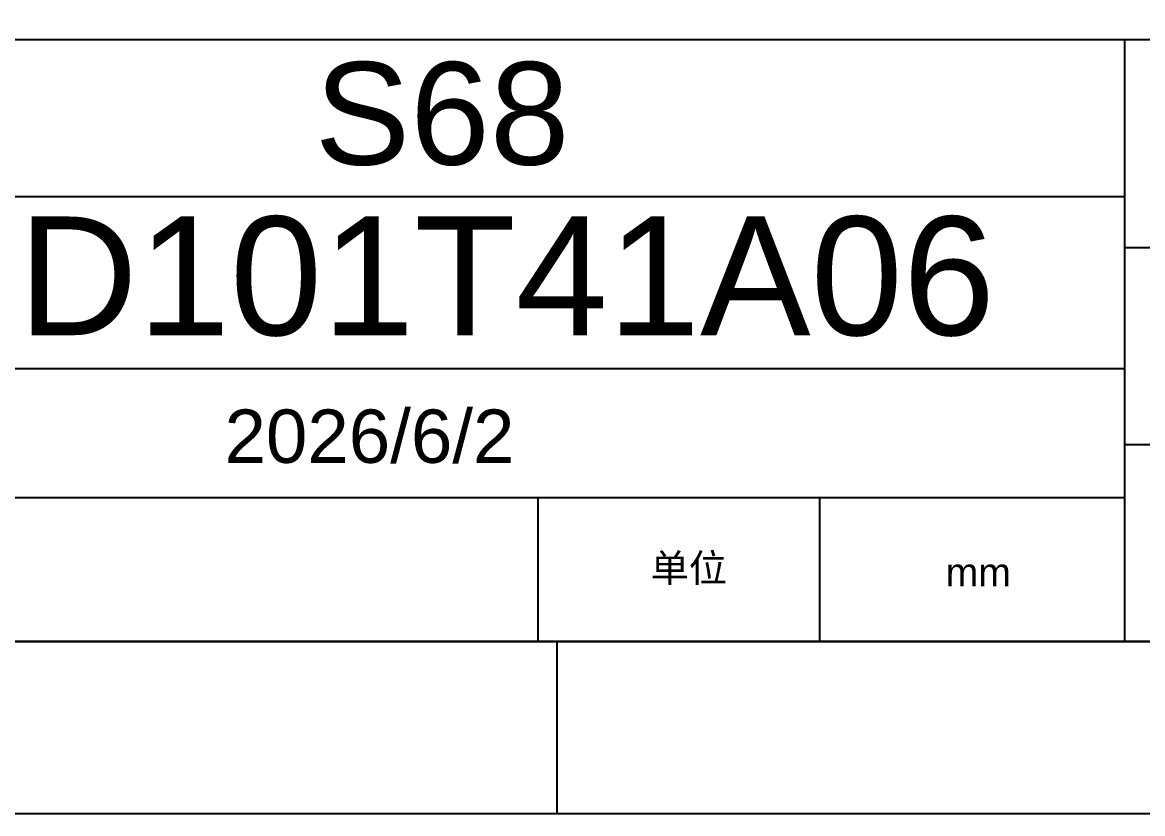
# Model space of a CAD drawing. Header units: millimetres. Extents: x 20905 to 43117, y -15595 to -5301.
# Drawn here: x 26489.2 to 26580.9, y -15444 to -15379.2 of the extents above; entities that cross this region are included whole.
import ezdxf

# ---------------------------------------------------------------- set-up
doc = ezdxf.new("R2010")
doc.units = ezdxf.units.MM
doc.header["$LTSCALE"] = 0.2
doc.layers.add('图形外框', color=7, linetype='Continuous')
doc.styles.add('宋体', font='arial.ttf')

msp = doc.modelspace()

# ---------------------------------------------------------------- linework, layer by layer
at = {"layer": '图形外框'}
for points in [[(25734.6091, -14775.179), (25734.6091, -15443.9841), (26708.8695, -15443.9841), (26708.8695, -14775.179)], [(25748.4759, -14789.2591), (25748.4759, -15429.904), (26695.0027, -15429.904), (26695.0027, -14789.2591)]]:
    msp.add_lwpolyline(points, close=True, dxfattribs=at)
at = {"layer": '图形外框', "color": 0}
for points in [[(26439.1398, -15380.5955), (26695.0027, -15380.5955)], [(26579.4544, -15380.5955), (26579.4544, -15429.904)], [(26579.4544, -15393.4656), (26439.1398, -15393.4656)], [(26579.4544, -15397.623), (26695.0027, -15397.623)], [(26579.4544, -15407.5606), (26439.1398, -15407.5606)], [(26579.4544, -15413.7635), (26695.0027, -15413.7635)], [(26579.4544, -15418.1161), (26439.1398, -15418.1161)], [(26531.3971, -15418.1161), (26531.3971, -15429.904)], [(26554.4631, -15418.1161), (26554.4631, -15429.904)]]:
    msp.add_lwpolyline(points, dxfattribs=at)
at = {"layer": '图形外框'}
for points in [[(26708.8695, -15443.9841), (26695.0027, -15429.904), (26439.206, -15429.904)], [(26532.939, -15429.904), (26532.939, -15443.9841)]]:
    msp.add_lwpolyline(points, dxfattribs=at)

# ---------------------------------------------------------------- texts
at = {"layer": '图形外框', "color": 0, "style": '宋体'}
msp.add_text('mm', height=2.29283, dxfattribs=at).set_placement((26564.7981, -15425.3603))
at = {"layer": '图形外框', "attachment_point": 2, "style": '宋体'}
for s, insert, char_height, width in [('S68', (26523.5547, -15382.4442), 8.4, 100.928046), ('QD101T41A06', (26523.5547, -15395.087), 9.72, 100.928046), ('{\\C4;2026/6/2}', (26517.6091, -15410.8947), 4.367295, 35.068666)]:
    msp.add_mtext(s, dxfattribs=dict(at, insert=insert, char_height=char_height, width=width))
at = {"layer": '图形外框', "color": 0, "insert": (26540.6398, -15422.7283), "char_height": 2.29283, "width": 12.767058, "attachment_point": 1, "style": '宋体'}
msp.add_mtext('{\\fSimSun|b0|i0|c134|p54;单位}', dxfattribs=at)

doc.saveas('drawing.dxf')
